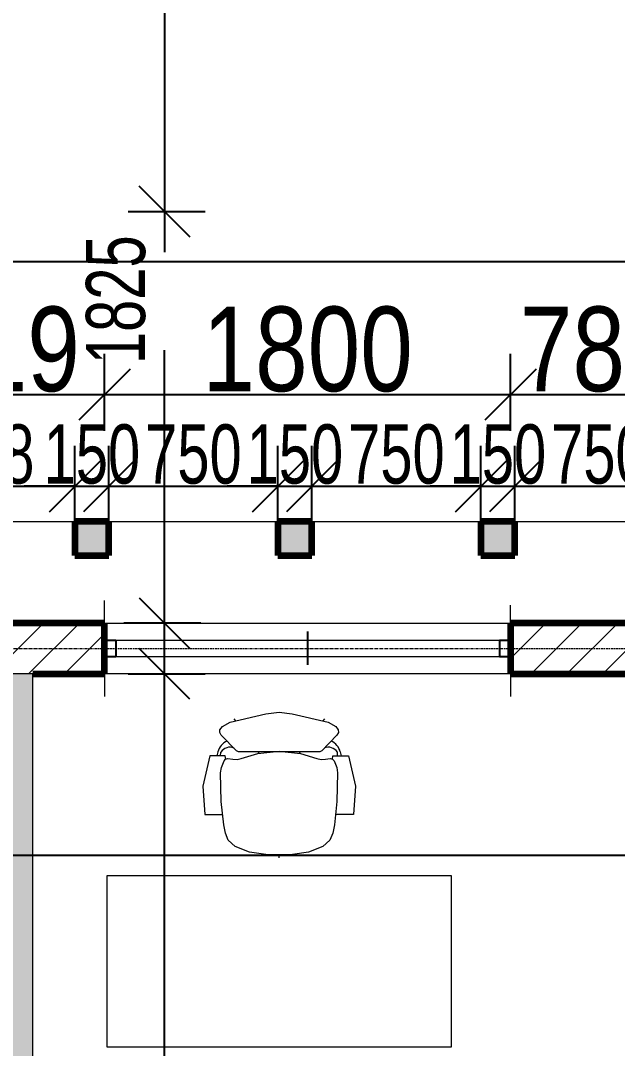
# Model space of a CAD drawing. Header units: millimetres. Extents: x -35190 to 411743, y -233114 to 23872.
# Drawn here: x 162931 to 165577, y 1388 to 5946 of the extents above; entities that cross this region are included whole.
import ezdxf

# ---------------------------------------------------------------- set-up
doc = ezdxf.new("R2010")
doc.units = ezdxf.units.MM
doc.linetypes.add('Grid Line', pattern=[22.225, 12.7, -3.175, 3.175, -3.175])
for name, color, linetype, lineweight in [('A-ANNO-DIMS', 211, 'Continuous', 9), ('A-DETL-GENF', 92, 'Continuous', 18), ('A-DETL-THIN', 151, 'Continuous', 18), ('A-GENM', 13, 'Continuous', 18), ('A-GLAZ', 151, 'Continuous', 18), ('A-WALL', 113, 'Continuous', 18), ('A-WALL-PATT', 111, 'Continuous', 18), ('I-FURN', 30, 'Continuous', 18), ('S-GRID', 1, 'Continuous', 9)]:
    doc.layers.add(name, color=color, linetype=linetype, lineweight=lineweight)
doc.styles.add('Arial_3', font='arial.ttf', dxfattribs={"width": 0.8, "height": 375})
doc.styles.add('Arial_8', font='arial.ttf', dxfattribs={"width": 0.7, "height": 262.5})
doc.dimstyles.new('main_4_5mm', dxfattribs={"dimscale": 304.8, "dimtxt": 382.597275, "dimasz": 0.738189, "dimexe": 0.590551, "dimexo": 0.0625, "dimgap": 0.024606, "dimtad": 1, "dimdec": 0, "dimzin": 0, "dimdsep": 46, "dimtxsty": 'Arial_3', "dimblk1": 'OBLIQUE', "dimblk2": 'OBLIQUE', "dimsah": 1, "dimcen": 0.09, "dimdle": 0.590551, "dimazin": 0, "dimtfac": 1, "dimtdec": 4, "dimtix": 1, "dimtmove": 0, "dimatfit": 3, "dimfxl": 0.590551, "dimfxlon": 1, "dimtvp": 1, "dimtolj": 1, "dimtzin": 0, "dimarcsym": 2})
doc.dimstyles.new('small_3_5mm', dxfattribs={"dimscale": 304.8, "dimtxt": 267.818092, "dimasz": 0.738189, "dimexe": 0.590551, "dimexo": 0.0625, "dimgap": 0.024606, "dimtad": 1, "dimdec": 0, "dimzin": 0, "dimdsep": 46, "dimtxsty": 'Arial_8', "dimblk1": 'OBLIQUE', "dimblk2": 'OBLIQUE', "dimsah": 1, "dimcen": 0.09, "dimdle": 0.590551, "dimazin": 0, "dimtfac": 1, "dimtdec": 4, "dimtix": 1, "dimtmove": 0, "dimatfit": 3, "dimfxl": 0.590551, "dimfxlon": 1, "dimtvp": 1, "dimtolj": 1, "dimtzin": 0, "dimarcsym": 2})
doc.dimstyles.new('small_3_5mm_1', dxfattribs={"dimscale": 304.8, "dimtxt": 267.818092, "dimasz": 0.738189, "dimexe": 0.590551, "dimexo": 0.0625, "dimgap": 0.024606, "dimtad": 1, "dimdec": 0, "dimzin": 0, "dimdsep": 46, "dimtxsty": 'Arial_8', "dimblk1": 'OBLIQUE', "dimblk2": 'OBLIQUE', "dimsah": 1, "dimcen": 0.09, "dimdle": 0.590551, "dimazin": 0, "dimtfac": 1, "dimtdec": 4, "dimtix": 1, "dimtmove": 1, "dimatfit": 3, "dimfxl": 0.590551, "dimfxlon": 1, "dimtvp": 1, "dimtolj": 1, "dimtzin": 0, "dimarcsym": 2})

# ---------------------------------------------------------------- blocks, each defined once
blk = doc.blocks.new('Sliding - 2L - SL1_8 X 1_8-V4-FIRST FLOOR')
at = {"layer": 'A-GLAZ'}
for p, q in [((-573.8, 112.5), (-573.8, 212.5)), ((1226.2, 112.5), (1226.2, 212.5)), ((1176.2, 35), (-523.8, 35)), ((-523.8, -35), (1176.2, -35)), ((-573.8, -112.5), (-573.8, -192.5)), ((1226.2, -112.5), (1226.2, -212.5))]:
    blk.add_line(p, q, dxfattribs=at)
at = {"layer": 'A-GLAZ', "lineweight": 25}
for p, q in [((326.2, -75), (326.2, 72.5)), ((-523.8, 35), (-573.8, 35)), ((-523.8, -35), (-523.8, 35)), ((1226.2, 35), (1176.2, 35)), ((1176.2, -35), (1176.2, 35)), ((-573.8, -35), (-523.8, -35)), ((1176.2, -35), (1226.2, -35))]:
    blk.add_line(p, q, dxfattribs=at)
blk = doc.blocks.new('HermanMiller_Seating_Aeron_WorkChair_9870 - Armpad_PostureFit_Graphite-563830-FIRST FLOOR')
at = {"layer": 'A-GENM'}
for p, q in [((-131, 315), (-58.7, 325.4)), ((-58.7, 325.4), (0, 327.8)), ((0, 341.2), (0, 327.8)), ((0, 327.8), (58.7, 325.4)), ((58.7, 325.4), (131, 315)), ((-225.4, 262.7), (-194.5, 291.3)), ((-194.5, 291.3), (-131, 315)), ((131, 315), (194.5, 291.3)), ((194.5, 291.3), (225.4, 262.7)), ((-245.3, 194.5), (-238.1, 231)), ((-238.1, 231), (-225.4, 262.7)), ((225.4, 262.7), (238.1, 231)), ((238.1, 231), (245.3, 194.5)), ((-256.4, 91.3), (-245.3, 194.5)), ((245.3, 194.5), (256.4, 91.3)), ((-259.6, -35.7), (-256.4, 91.3)), ((256.4, 91.3), (259.6, -35.7)), ((-255.6, -59.3), (-259.6, -35.7)), ((259.6, -35.7), (255.6, -59.3)), ((-243.9, -89.3), (-255.6, -59.3)), ((-237.3, -96.8), (-243.9, -89.3)), ((243.9, -89.3), (237.3, -96.8)), ((255.6, -59.3), (243.9, -89.3)), ((-256.4, -203.2), (-188.8, -133.9)), ((-227, -100), (-237.3, -96.8)), ((-205.6, -96), (-227, -100)), ((-186.5, -95.2), (-205.6, -96)), ((-188.8, -133.9), (-180.5, -129.4)), ((-167.5, -100), (-186.5, -95.2)), ((-180.5, -129.4), (180.5, -129.4)), ((-94.5, -122.2), (-167.5, -100)), ((0, -131.8), (-94.5, -122.2)), ((-94, -129.4), (-89.2, -122.8)), ((94.5, -122.2), (0, -131.8)), ((94, -129.4), (89.2, -122.8)), ((167.5, -100), (94.5, -122.2)), ((186.5, -95.2), (167.5, -100)), ((180.5, -129.4), (188.8, -133.9)), ((205.6, -96), (186.5, -95.2)), ((188.8, -133.9), (256.4, -203.2)), ((227, -100), (205.6, -96)), ((237.3, -96.8), (227, -100)), ((-263.5, -214.3), (-256.4, -203.2)), ((-262.1, -226.1), (-263.5, -214.3)), ((-251.5, -242.1), (-262.1, -226.1)), ((262.1, -226.1), (251.5, -242.1)), ((256.4, -203.2), (263.5, -214.3)), ((263.5, -214.3), (262.1, -226.1)), ((-217.5, -260.6), (-251.5, -242.1)), ((-58.3, -297.5), (-217.5, -260.6)), ((-200.5, -276), (-193.4, -266.2)), ((217.5, -260.6), (58.3, -297.5)), ((200.5, -276), (193.4, -266.2)), ((251.5, -242.1), (217.5, -260.6)), ((0, -305.6), (-58.3, -297.5)), ((58.3, -297.5), (0, -305.6))]:
    blk.add_line(p, q, dxfattribs=at)
at = {"layer": 'I-FURN'}
for p, q in [((-338.2, 22.6), (-329.3, 149.3)), ((-329.3, 149.3), (-250.1, 149.3)), ((329.3, 149.3), (250.1, 149.3)), ((338.2, 22.6), (329.3, 149.3)), ((-307.4, -111.1), (-338.2, 22.6)), ((307.4, -111.1), (338.2, 22.6)), ((-275.7, -111.1), (-307.4, -111.1)), ((-271.1, -129.3), (-275.7, -111.1)), ((-259.3, -111.1), (-275.7, -111.1)), ((-259.3, -111.1), (-258.3, -127.5)), ((-238.9, -111.1), (-259.3, -111.1)), ((-236.7, -97), (-238.9, -111.1)), ((236.7, -97), (238.9, -111.1)), ((238.9, -111.1), (259.3, -111.1)), ((259.3, -111.1), (258.3, -127.5)), ((259.3, -111.1), (275.7, -111.1)), ((271.1, -129.3), (275.7, -111.1)), ((275.7, -111.1), (307.4, -111.1))]:
    blk.add_line(p, q, dxfattribs=at)
for centre, radius, start, end in [((-204.1, -112.5), 69.2, 194.1045, 247.7877), ((-218.6, -103), 46.6, 211.7348, 293.9677), ((218.6, -103), 46.6, 246.0323, 328.2652), ((204.1, -112.5), 69.2, 292.2123, 345.8955)]:
    blk.add_arc(centre, radius, start, end, dxfattribs=at)
blk = doc.blocks.new('M_Desk - 1525 x 762mm-564296-FIRST FLOOR')
at = {"layer": 'I-FURN'}
for p, q in [((-0.5, -762), (-0.5, 0)), ((-0.5, 0), (1524.5, 0)), ((1524.5, 0), (1524.5, -762)), ((1524.5, -762), (-0.5, -762))]:
    blk.add_line(p, q, dxfattribs=at)
blk = doc.blocks.new('_Oblique')
at = {"color": 0, "linetype": 'ByBlock', "lineweight": -2}
blk.add_line((-0.5, -0.5), (0.5, 0.5), dxfattribs=at)
blk = doc.blocks.new('*D3844')
at = {"layer": 'A-ANNO-DIMS', "color": 0, "lineweight": -2, "transparency": 16777216}
for p, q in [((162384.4, 2406.1), (162384.4, 2065.2)), ((171084.4, 2406.1), (171084.4, 2065.2)), ((162204.4, 2245.2), (171264.4, 2245.2))]:
    blk.add_line(p, q, dxfattribs=at)
at = {"layer": 'Defpoints', "color": 0, "transparency": 16777216}
for p in [(162384.4, 2425.2), (171084.4, 2425.2), (171084.4, 2245.2)]:
    blk.add_point(p, dxfattribs=at)
at = {"layer": 'A-ANNO-DIMS', "color": 0, "lineweight": -2, "transparency": 16777216, "xscale": 224.9999999999999, "yscale": 224.9999999999999, "zscale": 224.9999999999999, "rotation": 180}
blk.add_blockref('_Oblique', (162384.4, 2245.2), dxfattribs=at)
at = {"layer": 'A-ANNO-DIMS', "color": 0, "lineweight": -2, "transparency": 16777216, "xscale": 224.9999999999999, "yscale": 224.9999999999999, "zscale": 224.9999999999999}
blk.add_blockref('_Oblique', (171084.4, 2245.2), dxfattribs=at)
at = {"layer": 'A-ANNO-DIMS', "color": 0, "transparency": 16777216, "insert": (166734.4, 2444.1), "char_height": 375, "width": 1101.88, "attachment_point": 5, "style": 'Arial_3'}
blk.add_mtext('\\A1;8700', dxfattribs=at)
blk = doc.blocks.new('*D3907')
at = {"layer": 'A-ANNO-DIMS', "color": 0, "lineweight": -2, "transparency": 16777216}
for p, q in [((163568.6, -3430.7), (163568.6, 3229.3)), ((163407.7, 3049.3), (163748.6, 3049.3)), ((163407.7, -3250.7), (163748.6, -3250.7))]:
    blk.add_line(p, q, dxfattribs=at)
at = {"layer": 'Defpoints', "color": 0, "transparency": 16777216}
for p in [(163388.6, 3049.3), (163568.6, 3049.3), (163388.6, -3250.7)]:
    blk.add_point(p, dxfattribs=at)
at = {"layer": 'A-ANNO-DIMS', "color": 0, "lineweight": -2, "transparency": 16777216, "xscale": 224.9999999999999, "yscale": 224.9999999999999, "zscale": 224.9999999999999}
for p, rotation in [((163568.6, 3049.3), 90), ((163568.6, -3250.7), 270)]:
    blk.add_blockref('_Oblique', p, dxfattribs=dict(at, rotation=rotation))
at = {"layer": 'A-ANNO-DIMS', "color": 0, "transparency": 16777216, "insert": (163369.5, -100.7), "char_height": 375, "width": 1101.88, "attachment_point": 5, "rotation": 90, "style": 'Arial_3'}
blk.add_mtext('\\A1;6300', dxfattribs=at)
blk = doc.blocks.new('*D3564')
at = {"layer": 'A-ANNO-DIMS', "color": 0, "lineweight": -2, "transparency": 16777216}
for p, q in [((163303.4, 4127.3), (163303.4, 4468.3)), ((162384.4, 4449.2), (162384.4, 4108.3)), ((162204.4, 4288.3), (163483.4, 4288.3))]:
    blk.add_line(p, q, dxfattribs=at)
at = {"layer": 'Defpoints', "color": 0, "transparency": 16777216}
for p in [(162384.4, 4468.3), (163303.4, 4288.3), (163303.4, 4108.3)]:
    blk.add_point(p, dxfattribs=at)
at = {"layer": 'A-ANNO-DIMS', "color": 0, "lineweight": -2, "transparency": 16777216, "xscale": 224.9999999999999, "yscale": 224.9999999999999, "zscale": 224.9999999999999, "rotation": 180}
blk.add_blockref('_Oblique', (162384.4, 4288.3), dxfattribs=at)
at = {"layer": 'A-ANNO-DIMS', "color": 0, "lineweight": -2, "transparency": 16777216, "xscale": 224.9999999999999, "yscale": 224.9999999999999, "zscale": 224.9999999999999}
blk.add_blockref('_Oblique', (163303.4, 4288.3), dxfattribs=at)
at = {"layer": 'A-ANNO-DIMS', "color": 0, "transparency": 16777216, "insert": (162843.9, 4487.3), "char_height": 375, "width": 826.41, "attachment_point": 5, "style": 'Arial_3'}
blk.add_mtext('\\A1;919', dxfattribs=at)
blk = doc.blocks.new('*D3565')
at = {"layer": 'A-ANNO-DIMS', "color": 0, "lineweight": -2, "transparency": 16777216}
for p, q in [((163303.4, 4127.3), (163303.4, 4468.3)), ((165103.4, 4127.3), (165103.4, 4468.3)), ((163123.4, 4288.3), (165283.4, 4288.3))]:
    blk.add_line(p, q, dxfattribs=at)
at = {"layer": 'Defpoints', "color": 0, "transparency": 16777216}
for p in [(165103.4, 4288.3), (163303.4, 4108.3), (165103.4, 4108.3)]:
    blk.add_point(p, dxfattribs=at)
at = {"layer": 'A-ANNO-DIMS', "color": 0, "lineweight": -2, "transparency": 16777216, "xscale": 224.9999999999999, "yscale": 224.9999999999999, "zscale": 224.9999999999999, "rotation": 180}
blk.add_blockref('_Oblique', (163303.4, 4288.3), dxfattribs=at)
at = {"layer": 'A-ANNO-DIMS', "color": 0, "lineweight": -2, "transparency": 16777216, "xscale": 224.9999999999999, "yscale": 224.9999999999999, "zscale": 224.9999999999999}
blk.add_blockref('_Oblique', (165103.4, 4288.3), dxfattribs=at)
at = {"layer": 'A-ANNO-DIMS', "color": 0, "transparency": 16777216, "insert": (164203.4, 4487.3), "char_height": 375, "width": 1101.88, "attachment_point": 5, "style": 'Arial_3'}
blk.add_mtext('\\A1;1800', dxfattribs=at)
blk = doc.blocks.new('*D3566')
at = {"layer": 'A-ANNO-DIMS', "color": 0, "lineweight": -2, "transparency": 16777216}
for p, q in [((165103.4, 4127.3), (165103.4, 4468.3)), ((165884.4, 4127.3), (165884.4, 4468.3)), ((164923.4, 4288.3), (166064.4, 4288.3))]:
    blk.add_line(p, q, dxfattribs=at)
at = {"layer": 'Defpoints', "color": 0, "transparency": 16777216}
for p in [(165884.4, 4288.3), (165103.4, 4108.3), (165884.4, 4108.3)]:
    blk.add_point(p, dxfattribs=at)
at = {"layer": 'A-ANNO-DIMS', "color": 0, "lineweight": -2, "transparency": 16777216, "xscale": 224.9999999999999, "yscale": 224.9999999999999, "zscale": 224.9999999999999, "rotation": 180}
blk.add_blockref('_Oblique', (165103.4, 4288.3), dxfattribs=at)
at = {"layer": 'A-ANNO-DIMS', "color": 0, "lineweight": -2, "transparency": 16777216, "xscale": 224.9999999999999, "yscale": 224.9999999999999, "zscale": 224.9999999999999}
blk.add_blockref('_Oblique', (165884.4, 4288.3), dxfattribs=at)
at = {"layer": 'A-ANNO-DIMS', "color": 0, "transparency": 16777216, "insert": (165493.9, 4487.3), "char_height": 375, "width": 826.41, "attachment_point": 5, "style": 'Arial_3'}
blk.add_mtext('\\A1;781', dxfattribs=at)
blk = doc.blocks.new('*D3571')
at = {"layer": 'A-ANNO-DIMS', "color": 0, "lineweight": -2, "transparency": 16777216}
for p, q in [((162384.4, 5039.2), (162384.4, 4698.3)), ((171309.4, 5039.2), (171309.4, 4698.3)), ((162204.4, 4878.3), (171489.4, 4878.3))]:
    blk.add_line(p, q, dxfattribs=at)
at = {"layer": 'Defpoints', "color": 0, "transparency": 16777216}
for p in [(162384.4, 5058.3), (171309.4, 5058.3), (171309.4, 4878.3)]:
    blk.add_point(p, dxfattribs=at)
at = {"layer": 'A-ANNO-DIMS', "color": 0, "lineweight": -2, "transparency": 16777216, "xscale": 224.9999999999999, "yscale": 224.9999999999999, "zscale": 224.9999999999999, "rotation": 180}
blk.add_blockref('_Oblique', (162384.4, 4878.3), dxfattribs=at)
at = {"layer": 'A-ANNO-DIMS', "color": 0, "lineweight": -2, "transparency": 16777216, "xscale": 224.9999999999999, "yscale": 224.9999999999999, "zscale": 224.9999999999999}
blk.add_blockref('_Oblique', (171309.4, 4878.3), dxfattribs=at)
at = {"layer": 'A-ANNO-DIMS', "color": 0, "transparency": 16777216, "insert": (166846.9, 5077.3), "char_height": 375, "width": 1101.88, "attachment_point": 5, "style": 'Arial_3'}
blk.add_mtext('\\A1;8925', dxfattribs=at)
blk = doc.blocks.new('*D3572')
at = {"layer": 'A-ANNO-DIMS', "color": 0, "lineweight": -2, "transparency": 16777216}
for p, q in [((163171.9, 3719.8), (163171.9, 4060.7)), ((162384.4, 4041.7), (162384.4, 3700.7)), ((162204.4, 3880.7), (163351.9, 3880.7))]:
    blk.add_line(p, q, dxfattribs=at)
at = {"layer": 'Defpoints', "color": 0, "transparency": 16777216}
for p in [(162384.4, 4060.7), (163171.9, 3880.7), (163171.9, 3700.7)]:
    blk.add_point(p, dxfattribs=at)
at = {"layer": 'A-ANNO-DIMS', "color": 0, "lineweight": -2, "transparency": 16777216, "xscale": 224.9999999999999, "yscale": 224.9999999999999, "zscale": 224.9999999999999, "rotation": 180}
blk.add_blockref('_Oblique', (162384.4, 3880.7), dxfattribs=at)
at = {"layer": 'A-ANNO-DIMS', "color": 0, "lineweight": -2, "transparency": 16777216, "xscale": 224.9999999999999, "yscale": 224.9999999999999, "zscale": 224.9999999999999}
blk.add_blockref('_Oblique', (163171.9, 3880.7), dxfattribs=at)
at = {"layer": 'A-ANNO-DIMS', "color": 0, "transparency": 16777216, "insert": (162778.1, 4022.3), "char_height": 262.5, "width": 504.322, "attachment_point": 5, "style": 'Arial_8'}
blk.add_mtext('\\A1;788', dxfattribs=at)
blk = doc.blocks.new('*D3573')
at = {"layer": 'A-ANNO-DIMS', "color": 0, "lineweight": -2, "transparency": 16777216}
for p, q in [((163171.9, 3719.8), (163171.9, 4060.7)), ((163321.9, 3719.8), (163321.9, 4060.7)), ((163171.9, 3880.7), (162946.9, 3880.7)), ((163171.9, 3880.7), (163321.9, 3880.7)), ((163321.9, 3880.7), (163546.9, 3880.7))]:
    blk.add_line(p, q, dxfattribs=at)
at = {"layer": 'Defpoints', "color": 0, "transparency": 16777216}
for p in [(163321.9, 3880.7), (163171.9, 3700.7), (163321.9, 3700.7)]:
    blk.add_point(p, dxfattribs=at)
at = {"layer": 'A-ANNO-DIMS', "color": 0, "lineweight": -2, "transparency": 16777216, "xscale": 224.9999999999999, "yscale": 224.9999999999999, "zscale": 224.9999999999999}
blk.add_blockref('_Oblique', (163171.9, 3880.7), dxfattribs=at)
at = {"layer": 'A-ANNO-DIMS', "color": 0, "lineweight": -2, "transparency": 16777216, "xscale": 224.9999999999999, "yscale": 224.9999999999999, "zscale": 224.9999999999999, "rotation": 180}
blk.add_blockref('_Oblique', (163321.9, 3880.7), dxfattribs=at)
at = {"layer": 'A-ANNO-DIMS', "color": 0, "transparency": 16777216, "insert": (163246.9, 4022.3), "char_height": 262.5, "width": 504.322, "attachment_point": 5, "style": 'Arial_8'}
blk.add_mtext('\\A1;150', dxfattribs=at)
blk = doc.blocks.new('*D3574')
at = {"layer": 'A-ANNO-DIMS', "color": 0, "lineweight": -2, "transparency": 16777216}
for p, q in [((163321.9, 3719.8), (163321.9, 4060.7)), ((164071.9, 3719.8), (164071.9, 4060.7)), ((163141.9, 3880.7), (164251.9, 3880.7))]:
    blk.add_line(p, q, dxfattribs=at)
at = {"layer": 'Defpoints', "color": 0, "transparency": 16777216}
for p in [(164071.9, 3880.7), (163321.9, 3700.7), (164071.9, 3700.7)]:
    blk.add_point(p, dxfattribs=at)
at = {"layer": 'A-ANNO-DIMS', "color": 0, "lineweight": -2, "transparency": 16777216, "xscale": 224.9999999999999, "yscale": 224.9999999999999, "zscale": 224.9999999999999, "rotation": 180}
blk.add_blockref('_Oblique', (163321.9, 3880.7), dxfattribs=at)
at = {"layer": 'A-ANNO-DIMS', "color": 0, "lineweight": -2, "transparency": 16777216, "xscale": 224.9999999999999, "yscale": 224.9999999999999, "zscale": 224.9999999999999}
blk.add_blockref('_Oblique', (164071.9, 3880.7), dxfattribs=at)
at = {"layer": 'A-ANNO-DIMS', "color": 0, "transparency": 16777216, "insert": (163696.9, 4022.3), "char_height": 262.5, "width": 504.322, "attachment_point": 5, "style": 'Arial_8'}
blk.add_mtext('\\A1;750', dxfattribs=at)
blk = doc.blocks.new('*D3575')
at = {"layer": 'A-ANNO-DIMS', "color": 0, "lineweight": -2, "transparency": 16777216}
for p, q in [((164071.9, 3719.8), (164071.9, 4060.7)), ((164221.9, 3719.8), (164221.9, 4060.7)), ((164071.9, 3880.7), (163846.9, 3880.7)), ((164071.9, 3880.7), (164221.9, 3880.7)), ((164221.9, 3880.7), (164446.9, 3880.7))]:
    blk.add_line(p, q, dxfattribs=at)
at = {"layer": 'Defpoints', "color": 0, "transparency": 16777216}
for p in [(164221.9, 3880.7), (164071.9, 3700.7), (164221.9, 3700.7)]:
    blk.add_point(p, dxfattribs=at)
at = {"layer": 'A-ANNO-DIMS', "color": 0, "lineweight": -2, "transparency": 16777216, "xscale": 224.9999999999999, "yscale": 224.9999999999999, "zscale": 224.9999999999999}
blk.add_blockref('_Oblique', (164071.9, 3880.7), dxfattribs=at)
at = {"layer": 'A-ANNO-DIMS', "color": 0, "lineweight": -2, "transparency": 16777216, "xscale": 224.9999999999999, "yscale": 224.9999999999999, "zscale": 224.9999999999999, "rotation": 180}
blk.add_blockref('_Oblique', (164221.9, 3880.7), dxfattribs=at)
at = {"layer": 'A-ANNO-DIMS', "color": 0, "transparency": 16777216, "insert": (164146.9, 4022.3), "char_height": 262.5, "width": 504.322, "attachment_point": 5, "style": 'Arial_8'}
blk.add_mtext('\\A1;150', dxfattribs=at)
blk = doc.blocks.new('*D3576')
at = {"layer": 'A-ANNO-DIMS', "color": 0, "lineweight": -2, "transparency": 16777216}
for p, q in [((164221.9, 3719.8), (164221.9, 4060.7)), ((164971.9, 3719.8), (164971.9, 4060.7)), ((164041.9, 3880.7), (165151.9, 3880.7))]:
    blk.add_line(p, q, dxfattribs=at)
at = {"layer": 'Defpoints', "color": 0, "transparency": 16777216}
for p in [(164971.9, 3880.7), (164221.9, 3700.7), (164971.9, 3700.7)]:
    blk.add_point(p, dxfattribs=at)
at = {"layer": 'A-ANNO-DIMS', "color": 0, "lineweight": -2, "transparency": 16777216, "xscale": 224.9999999999999, "yscale": 224.9999999999999, "zscale": 224.9999999999999, "rotation": 180}
blk.add_blockref('_Oblique', (164221.9, 3880.7), dxfattribs=at)
at = {"layer": 'A-ANNO-DIMS', "color": 0, "lineweight": -2, "transparency": 16777216, "xscale": 224.9999999999999, "yscale": 224.9999999999999, "zscale": 224.9999999999999}
blk.add_blockref('_Oblique', (164971.9, 3880.7), dxfattribs=at)
at = {"layer": 'A-ANNO-DIMS', "color": 0, "transparency": 16777216, "insert": (164596.9, 4022.3), "char_height": 262.5, "width": 504.322, "attachment_point": 5, "style": 'Arial_8'}
blk.add_mtext('\\A1;750', dxfattribs=at)
blk = doc.blocks.new('*D3577')
at = {"layer": 'A-ANNO-DIMS', "color": 0, "lineweight": -2, "transparency": 16777216}
for p, q in [((164971.9, 3719.8), (164971.9, 4060.7)), ((165121.9, 3719.8), (165121.9, 4060.7)), ((164971.9, 3880.7), (164746.9, 3880.7)), ((164971.9, 3880.7), (165121.9, 3880.7)), ((165121.9, 3880.7), (165346.9, 3880.7))]:
    blk.add_line(p, q, dxfattribs=at)
at = {"layer": 'Defpoints', "color": 0, "transparency": 16777216}
for p in [(165121.9, 3880.7), (164971.9, 3700.7), (165121.9, 3700.7)]:
    blk.add_point(p, dxfattribs=at)
at = {"layer": 'A-ANNO-DIMS', "color": 0, "lineweight": -2, "transparency": 16777216, "xscale": 224.9999999999999, "yscale": 224.9999999999999, "zscale": 224.9999999999999}
blk.add_blockref('_Oblique', (164971.9, 3880.7), dxfattribs=at)
at = {"layer": 'A-ANNO-DIMS', "color": 0, "lineweight": -2, "transparency": 16777216, "xscale": 224.9999999999999, "yscale": 224.9999999999999, "zscale": 224.9999999999999, "rotation": 180}
blk.add_blockref('_Oblique', (165121.9, 3880.7), dxfattribs=at)
at = {"layer": 'A-ANNO-DIMS', "color": 0, "transparency": 16777216, "insert": (165046.9, 4022.3), "char_height": 262.5, "width": 504.322, "attachment_point": 5, "style": 'Arial_8'}
blk.add_mtext('\\A1;150', dxfattribs=at)
blk = doc.blocks.new('*D3578')
at = {"layer": 'A-ANNO-DIMS', "color": 0, "lineweight": -2, "transparency": 16777216}
for p, q in [((165121.9, 3719.8), (165121.9, 4060.7)), ((165871.9, 3719.8), (165871.9, 4060.7)), ((164941.9, 3880.7), (166051.9, 3880.7))]:
    blk.add_line(p, q, dxfattribs=at)
at = {"layer": 'Defpoints', "color": 0, "transparency": 16777216}
for p in [(165871.9, 3880.7), (165121.9, 3700.7), (165871.9, 3700.7)]:
    blk.add_point(p, dxfattribs=at)
at = {"layer": 'A-ANNO-DIMS', "color": 0, "lineweight": -2, "transparency": 16777216, "xscale": 224.9999999999999, "yscale": 224.9999999999999, "zscale": 224.9999999999999, "rotation": 180}
blk.add_blockref('_Oblique', (165121.9, 3880.7), dxfattribs=at)
at = {"layer": 'A-ANNO-DIMS', "color": 0, "lineweight": -2, "transparency": 16777216, "xscale": 224.9999999999999, "yscale": 224.9999999999999, "zscale": 224.9999999999999}
blk.add_blockref('_Oblique', (165871.9, 3880.7), dxfattribs=at)
at = {"layer": 'A-ANNO-DIMS', "color": 0, "transparency": 16777216, "insert": (165496.9, 4022.3), "char_height": 262.5, "width": 504.322, "attachment_point": 5, "style": 'Arial_8'}
blk.add_mtext('\\A1;750', dxfattribs=at)
blk = doc.blocks.new('*D4069')
at = {"layer": 'A-ANNO-DIMS', "color": 0, "lineweight": -2, "transparency": 16777216}
for p, q in [((163568.6, 8779.3), (163568.6, 4919.3)), ((163407.7, 8599.3), (163748.6, 8599.3)), ((163407.7, 5099.3), (163748.6, 5099.3))]:
    blk.add_line(p, q, dxfattribs=at)
at = {"layer": 'Defpoints', "color": 0, "transparency": 16777216}
for p in [(163388.6, 8599.3), (163388.6, 5099.3), (163568.6, 5099.3)]:
    blk.add_point(p, dxfattribs=at)
at = {"layer": 'A-ANNO-DIMS', "color": 0, "lineweight": -2, "transparency": 16777216, "xscale": 224.9999999999999, "yscale": 224.9999999999999, "zscale": 224.9999999999999}
for p, rotation in [((163568.6, 8599.3), 90), ((163568.6, 5099.3), 270)]:
    blk.add_blockref('_Oblique', p, dxfattribs=dict(at, rotation=rotation))
at = {"layer": 'A-ANNO-DIMS', "color": 0, "transparency": 16777216, "insert": (163427, 6849.3), "char_height": 262.5, "width": 672.429, "attachment_point": 5, "rotation": 90, "style": 'Arial_8'}
blk.add_mtext('\\A1;3500', dxfattribs=at)
blk = doc.blocks.new('*D4070')
at = {"layer": 'A-ANNO-DIMS', "color": 0, "lineweight": -2, "transparency": 16777216}
for p, q in [((163568.6, 5279.3), (163568.6, 5032.7)), ((163407.7, 5099.3), (163748.6, 5099.3)), ((163568.6, 3094.3), (163568.6, 4484.8)), ((163729.6, 3274.3), (163388.6, 3274.3))]:
    blk.add_line(p, q, dxfattribs=at)
at = {"layer": 'Defpoints', "color": 0, "transparency": 16777216}
for p in [(163388.6, 5099.3), (163568.6, 3274.3), (163748.6, 3274.3)]:
    blk.add_point(p, dxfattribs=at)
at = {"layer": 'A-ANNO-DIMS', "color": 0, "lineweight": -2, "transparency": 16777216, "xscale": 224.9999999999999, "yscale": 224.9999999999999, "zscale": 224.9999999999999}
for p, rotation in [((163568.6, 5099.3), 90), ((163568.6, 3274.3), 270)]:
    blk.add_blockref('_Oblique', p, dxfattribs=dict(at, rotation=rotation))
at = {"layer": 'A-ANNO-DIMS', "color": 0, "transparency": 16777216, "insert": (163220.3, 4422.5), "char_height": 262.5, "width": 672.429, "attachment_point": 1, "rotation": 90, "line_spacing_factor": 0.941778, "style": 'Arial_8'}
blk.add_mtext('\\A1;1825', dxfattribs=at)

msp = doc.modelspace()

# ---------------------------------------------------------------- hatches: boundary and pattern name
at = {"layer": 'A-DETL-GENF'}
msp.add_hatch(color=7, dxfattribs=at).paths.add_polyline_path([(162669.1, -550.7), (162984.4, -550.7), (162984.4, 3049.3), (162384.4, 3049.3), (162384.4, -550.7)])
at = {"layer": 'A-WALL-PATT'}
for points in [[(163171.9, 3574.3), (163321.9, 3574.3), (163321.9, 3724.3), (163171.9, 3724.3)], [(164221.9, 3574.3), (164221.9, 3724.3), (164071.9, 3724.3), (164071.9, 3574.3)], [(164971.9, 3574.3), (165121.9, 3574.3), (165121.9, 3724.3), (164971.9, 3724.3)]]:
    msp.add_hatch(color=1, dxfattribs=at).paths.add_polyline_path(points)
h = msp.add_hatch(dxfattribs=at)
h.set_pattern_fill('FP_1', color=256, style=0, pattern_type=2)
h.set_pattern_definition([(45, (140110.45, -3260.38), (-79.5495, 79.5495), [])])
h.paths.add_polyline_path([(168046.9, 3049.3), (168909.4, 3049.3), (168909.4, 3274.3), (167684.4, 3274.3), (167684.4, 3049.3)])
h.paths.add_polyline_path([(163303.4, 3049.3), (163303.4, 3274.3), (162384.4, 3274.3), (162384.4, 3049.3), (162984.4, 3049.3)])
h.paths.add_polyline_path([(171084.4, 3049.3), (171309.4, 3049.3), (171309.4, 3274.3), (170409.4, 3274.3), (170409.4, 3049.3), (170685.8, 3049.3)])
h.paths.add_polyline_path([(165103.4, 3049.3), (165884.4, 3049.3), (165884.4, 3274.3), (165103.4, 3274.3), (165103.4, 3107.1)])

# ---------------------------------------------------------------- linework, layer by layer
at = {"layer": 'A-DETL-THIN'}
for p, q in [((162384.4, 3724.3), (171309.4, 3724.3)), ((162984.4, 3049.3), (162384.4, 3049.3)), ((162984.4, -550.7), (162984.4, 3049.3))]:
    msp.add_line(p, q, dxfattribs=at)
at = {"layer": 'A-WALL', "lineweight": 140}
for p, q in [((163321.9, 3724.3), (163171.9, 3724.3)), ((163171.9, 3724.3), (163171.9, 3574.3)), ((163321.9, 3574.3), (163321.9, 3724.3)), ((164221.9, 3724.3), (164071.9, 3724.3)), ((164071.9, 3724.3), (164071.9, 3574.3)), ((164221.9, 3574.3), (164221.9, 3724.3)), ((165121.9, 3724.3), (164971.9, 3724.3)), ((164971.9, 3724.3), (164971.9, 3574.3)), ((165121.9, 3574.3), (165121.9, 3724.3)), ((163171.9, 3574.3), (163321.9, 3574.3)), ((164071.9, 3574.3), (164221.9, 3574.3)), ((164971.9, 3574.3), (165121.9, 3574.3)), ((163303.4, 3274.3), (162384.4, 3274.3)), ((163303.4, 3049.3), (163303.4, 3274.3)), ((165884.4, 3274.3), (165103.4, 3274.3)), ((165103.4, 3274.3), (165103.4, 3049.3)), ((162984.4, 3049.3), (163303.4, 3049.3)), ((165103.4, 3049.3), (165884.4, 3049.3))]:
    msp.add_line(p, q, dxfattribs=at)
at = {"layer": 'A-WALL'}
for p, q in [((163303.4, 3274.3), (165103.4, 3274.3)), ((165103.4, 3049.3), (163303.4, 3049.3))]:
    msp.add_line(p, q, dxfattribs=at)
at = {"layer": 'S-GRID', "linetype": 'Grid Line'}
msp.add_line((124075.2, 3161.8), (187181.8, 3161.8), dxfattribs=at)

# ---------------------------------------------------------------- block references
at = {"layer": 'A-GLAZ', "rotation": 180}
msp.add_blockref('Sliding - 2L - SL1_8 X 1_8-V4-FIRST FLOOR', (164529.5, 3161.8), dxfattribs=at)
at = {"layer": 'I-FURN', "rotation": 180}
msp.add_blockref('HermanMiller_Seating_Aeron_WorkChair_9870 - Armpad_PostureFit_Graphite-563830-FIRST FLOOR', (164076.9, 2574.3), dxfattribs=at)
at = {"layer": 'I-FURN'}
msp.add_blockref('M_Desk - 1525 x 762mm-564296-FIRST FLOOR', (163314.9, 2155.3), dxfattribs=at)

# ---------------------------------------------------------------- dimensions: what is measured, and where the dimension line sits
at = {"layer": 'A-ANNO-DIMS'}
for base, p1, p2, dimstyle, override, picture, middle in [((163568.6, 5099.3), (163388.6, 8599.3), (163388.6, 5099.3), 'small_3_5mm', {"dimpost": '<>', "dimfxl": 3500}, '*D4069', (163427, 6849.3)), ((163568.6, 3049.3), (163388.6, -3250.7), (163388.6, 3049.3), 'main_4_5mm', {"dimpost": '<>', "dimfxl": 6300}, '*D3907', (163369.5, -100.7))]:
    dim = msp.add_linear_dim(base=base, p1=p1, p2=p2, angle=90, dimstyle=dimstyle, override=override, dxfattribs=at)
    dim.commit()
    dim.dimension.update_dxf_attribs({"geometry": picture, "text_midpoint": middle})
for base, p1, p2, dimstyle, override, picture, middle in [((171309.4, 4878.3), (162384.4, 5058.3), (171309.4, 5058.3), 'main_4_5mm', {"dimpost": '<>', "dimfxl": 8925}, '*D3571', (166846.9, 5077.3)), ((163303.4, 4288.3), (162384.4, 4468.3), (163303.4, 4108.3), 'main_4_5mm', {"dimpost": '<>', "dimfxl": 986.995947}, '*D3564', (162843.9, 4487.3)), ((165103.4, 4288.3), (163303.4, 4108.3), (165103.4, 4108.3), 'main_4_5mm', {"dimpost": '<>', "dimfxl": 1800}, '*D3565', (164203.4, 4487.3)), ((165884.4, 4288.3), (165103.4, 4108.3), (165884.4, 4108.3), 'main_4_5mm', {"dimpost": '<>', "dimfxl": 781}, '*D3566', (165493.9, 4487.3)), ((163171.8591144, 3880.742055), (162384.3591144, 4060.742055), (163171.8591144, 3700.742055), 'small_3_5mm', {"dimpost": '<>', "dimfxl": 865.884663}, '*D3572', (162778.1091144, 4022.2674642)), ((163321.9, 3880.7), (163171.9, 3700.7), (163321.9, 3700.7), 'small_3_5mm', {"dimpost": '<>', "dimfxl": 150}, '*D3573', (163246.9, 4022.3)), ((164071.9, 3880.7), (163321.9, 3700.7), (164071.9, 3700.7), 'small_3_5mm', {"dimpost": '<>', "dimfxl": 750}, '*D3574', (163696.9, 4022.3)), ((164221.9, 3880.7), (164071.9, 3700.7), (164221.9, 3700.7), 'small_3_5mm', {"dimpost": '<>', "dimfxl": 150}, '*D3575', (164146.9, 4022.3)), ((164971.9, 3880.7), (164221.9, 3700.7), (164971.9, 3700.7), 'small_3_5mm', {"dimpost": '<>', "dimfxl": 750}, '*D3576', (164596.9, 4022.3)), ((165121.9, 3880.7), (164971.9, 3700.7), (165121.9, 3700.7), 'small_3_5mm', {"dimpost": '<>', "dimfxl": 150}, '*D3577', (165046.9, 4022.3)), ((165871.9, 3880.7), (165121.9, 3700.7), (165871.9, 3700.7), 'small_3_5mm', {"dimpost": '<>', "dimfxl": 750}, '*D3578', (165496.9, 4022.3)), ((171084.4, 2245.2), (162384.4, 2425.2), (171084.4, 2425.2), 'main_4_5mm', {"dimpost": '<>', "dimfxl": 8700}, '*D3844', (166734.4, 2444.1))]:
    dim = msp.add_linear_dim(base=base, p1=p1, p2=p2, dimstyle=dimstyle, override=override, dxfattribs=at)
    dim.commit()
    dim.dimension.update_dxf_attribs({"geometry": picture, "text_midpoint": middle})
dim = msp.add_linear_dim(base=(163568.6, 3274.3), p1=(163388.6, 5099.3), p2=(163748.6, 3274.3), angle=90, dimstyle='small_3_5mm_1', override={"dimpost": '<>', "dimfxl": 1860.168003}, dxfattribs=at)
dim.commit()
dim.dimension.update_dxf_attribs({"geometry": '*D4070', "text_midpoint": (163395.3, 4758.8), "dimtype": 160, "text_rotation": 90})

doc.saveas('drawing.dxf')
